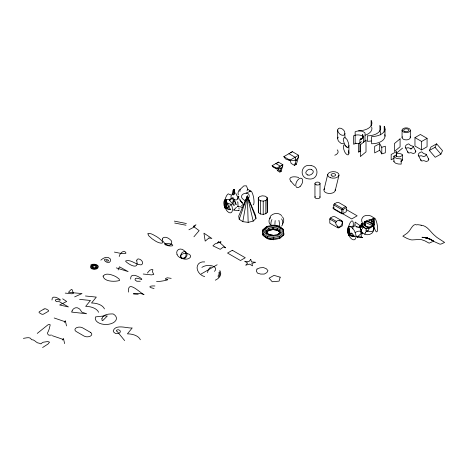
<?xml version="1.0" encoding="UTF-8"?>
<svg xmlns="http://www.w3.org/2000/svg" width="468" height="468" viewBox="0 0 468 468"><rect width="100%" height="100%" fill="white"/><g stroke="black" fill="none" stroke-linecap="round" stroke-linejoin="round"><path stroke-width="0.7" d="M273.031 229.536L277.155 230.233L279.788 232.198L279.373 231.18L276.91 229.338L273.043 228.688L269.252 229.472L266.988 231.391L266.567 232.426L268.983 230.379L273.031 229.536L273.031 227.331L277.155 228.027L279.788 229.987L279.917 232.467L279.495 233.503L279.373 231.18L279.788 229.987M337.732 227.746L329.805 223.166L329.805 219.071A0.883 0.509 -60 0 1 330.431 217.989L332.309 216.9A2.065 1.193 0 0 1 335.228 216.9L341.698 220.639A0.883 0.509 60 0 1 342.324 221.721L342.324 225.822L338.984 227.746A0.883 0.509 0 0 1 337.732 227.746L337.732 226.407L337.106 225.728A11.203 6.464 60 0 1 336.831 225.418C334.421 223.622 336.217 219.621 339.189 220.68M128.595 292.096C127.161 279.08 140.113 293.003 144.033 294.67C141.178 292.348 125.459 293.957 138.195 294.267M247.279 197.666L247.356 196.057L255.516 215.245L256.014 218.398L253.2 221.118L248.163 222.364L242.81 221.662L239.201 219.281L238.703 216.128L247.356 196.057L256.014 218.398M348.912 145.536C349.023 149.848 344.711 145.823 344.466 143.705A38.078 21.984 0 0 1 343.787 141.862C341.658 136.042 346.56 136.802 347.818 141.365A38.078 21.984 0 0 1 348.496 143.214L348.912 145.536L348.912 153.393C348.52 157.225 344.758 152.942 344.466 151.152A38.078 21.984 0 0 1 343.787 149.31L343.372 146.578L343.781 145.179M51.977 300.011C51.562 294.653 58.184 297.917 60.372 299.859C61.033 301.474 55.557 297.554 55.329 300.357A3.656 2.112 0 0 0 55.446 300.789L56.669 301.673L59.325 301.673L68.427 306.926L59.647 304.99L66.672 301.486L62.677 298.812M130.683 279.08C130.139 272.078 138.791 276.342 141.658 278.881C143.278 281.11 134.878 275.851 135.059 279.531A4.774 2.755 0 0 0 135.211 280.092L136.814 281.25L140.283 281.25M239.92 191.582L240.125 189.37L243.816 185.901L246.437 185.808L247.707 189.154L249.924 190.71A7.096 5.657 21 0 1 250.76 191.687M396.174 156.651L396.384 151.708L391.166 154.481L391.166 159.781L394.068 158.242M238.926 206.669L238.025 206.195L237.908 202.878M233.21 194.875L233.69 190.312L234.246 189.493L233.14 190.195L232.023 194.606L233.21 194.875L234.38 194.05L234.837 192.769L234.246 189.493M343.822 143.816L341.207 143.46L338.85 141.523A13.929 8.044 0 0 1 338.048 140.207L337.674 138.797L337.668 129.917C338.2 126.559 342.716 128.501 343.869 130.478A13.929 8.044 0 0 1 344.67 131.795L345.051 137.808M337.668 138.458L338.218 137.13M345.051 133.538C344.518 136.902 339.996 134.959 338.85 132.982A13.929 8.044 0 0 1 338.048 131.666L337.668 129.917M242.81 221.662L247.356 196.057L248.116 198.859M267.409 226.313L264.098 229.121L264.274 232.514L267.877 235.205L273.528 236.159L279.068 235.012L282.385 232.204L282.204 228.805L278.606 226.114L272.955 225.161L266.707 226.465L262.993 229.618L263.191 233.421L267.228 236.439L267.228 238.645L273.564 239.715L279.77 238.428L283.491 235.281L283.912 234.246L283.292 229.261L279.25 226.249L272.92 225.184M277.155 228.027L277.155 230.233M226.05 201.644L227.682 203.299L231.163 204.37L228.77 207.026L226.26 207.868L226.05 201.644L226.436 199.625L225.055 199.854L225.295 200.281M393.857 156.195C395.062 158.751 398.724 158.827 401.187 158.822L401.187 164.122L398.169 163.981L395.548 163.186L393.863 161.636L393.857 156.195L394.91 155.604A2.036 1.176 0 0 1 395.396 155.598L396.209 156.055A1.527 0.883 0 0 0 396.425 156.236L397.203 156.575A3.978 2.293 0 0 0 398.186 156.786L399.356 156.821A2.937 1.696 0 0 0 400.275 156.657C405.838 154.387 398.771 152.667 396.174 154.001M393.857 161.495L394.272 161.039M224.88 205.873L224.88 207.266L226.044 205.657L225.775 202.539L226.436 199.625M323.961 189.844L327.717 174.546M335.228 190.57L338.984 175.272M402.439 154.838L402.439 160.138L400.877 161.735M372.861 224.19C372.721 225.716 369.995 228.501 368.193 227.343M354.305 236.551L348.783 235.264C349.245 231.344 353.586 233.971 354.305 236.551A7.096 0.345 9.2 0 1 348.713 235.316A7.096 0.345 9.2 0 1 353.948 235.808M232.28 203.902L233.333 200.082L232.081 198.028L229.402 200.158L234.187 205.774L233.333 200.082L234.328 199.672L236.1 204.68A5.692 2.831 66.1 0 0 234.626 201.363M276.623 167.994L277.442 170.668L279.887 172.078L281.262 171.288L282.865 164.707L278.366 162.109L276.354 163.718M266.438 227.372L266.707 226.465M268.983 230.379L268.983 228.168L273.031 227.331M290.078 159.998L291.131 163.431L294.489 165.374L296.373 164.28L298.572 156.885L298.572 155.259L292.401 151.69L290.675 152.621M279.77 238.428L279.77 236.217L283.491 233.07L283.292 229.261M238.311 197.882L238.972 196.747M245.799 200.684L247.356 196.057L253.2 221.118M279.887 172.078L281.098 168.556L282.865 165.894L281.59 165.204M294.489 165.374L296.145 160.536L298.572 156.885M263.191 233.421L262.776 234.614L263.191 235.632L267.228 238.645M283.292 231.473L283.702 230.279M239.201 219.281L247.356 196.057L248.163 222.364M118.158 269.925L119.41 266.789L128.179 271.61L116.28 267.877M119.205 256.546C119.398 253.685 124.16 248.83 125.962 252.931A1.264 0.731 0 0 1 125.336 253.498L121.329 253.51L114.403 252.088M262.993 229.618L262.571 230.648L262.776 234.614L266.982 237.75L273.575 238.861L280.039 237.522L283.912 234.246L283.491 233.07M246.999 190.845L247.707 189.154M348.818 235.193C349.151 233.813 348.689 232.438 349.374 230.291A4.68 1.462 -76.5 0 0 349.415 229.419M225.055 199.854A7.096 3.528 66.1 0 0 224.166 205.528L224.95 207.359L225.588 207.464L225.149 208.313M429.367 150.462L430.969 147.005L436.65 143.851L442.512 150.667L440.909 154.124L435.228 157.277L429.367 150.462L435.041 147.309L436.65 143.851M366.228 231.286L367.099 231.151M365.765 232.216L366.134 231.467M365.672 232.409L364.777 234.199M363.677 226.331L364.49 225.231M147.379 273.055L149.742 270.217L152.135 269.392L152.925 269.802L152.387 271.68L153.802 274.423L151.503 274.903L143.208 274.02M248.368 199.029C253.363 188.452 234.175 194.267 244.77 200.491L245.045 201.339M65.099 321.703L64.59 322.282A18.679 0.497 -57.2 0 1 64.672 321.908L65.321 320.697L66.509 325.915M63.221 339.417L62.712 340.002A18.679 0.497 -57.2 0 1 62.794 339.622L63.443 338.411L64.625 343.629M193.927 236.785L199.146 230.642L193.302 226.301L196.01 224.734L193.717 227.267L188.914 229.794M232.023 194.606L232.801 193.723M357.915 236.369L361.565 233.193M357.739 236.556L357.283 237.024A7.096 0.345 9.2 0 0 362.694 237.516A7.096 0.345 9.2 0 0 355.972 236.118M238.61 210.337A7.096 0.345 9.2 0 1 233.719 210.033L236.521 207.201M360.723 226.717L361.267 226.219M242.266 204.229L242.266 202.685L239.879 200.31M258.307 197.876L259.769 196.461L262.384 195.811L265.163 196.18L267.041 197.414L267.298 199.052L267.298 212.308L265.842 213.724L263.221 214.373L260.442 214.005L258.564 212.77L258.307 211.132L258.307 197.876L258.564 212.77M258.564 199.514L260.442 200.749L263.221 201.117L265.842 200.468L267.298 199.052M227.167 207.02L226.26 207.868L225.933 203.106M227.091 207.119L226.26 207.868L227.682 203.299L228.77 207.026L230.742 209.559L225.219 208.266L226.331 206.283M364.765 224.962L364.736 224.985A3.814 3.691 -12.6 0 0 364.525 225.26M265.333 228.308L262.571 230.648L262.993 231.824M266.567 230.221L267.105 233.719L266.567 230.221L268.983 228.168M266.871 231.73L268.281 230.531L272.996 229.56L277.805 230.367L279.846 231.894M277.495 234.521L279.917 232.467M396.922 152.79L402.574 148.099M100.836 260.161C103.153 258.079 107.149 255.768 109.857 258.517A5.405 3.118 0 0 1 110.471 259.377L110.436 261.126L109.325 262.367A1.281 0.737 0 0 1 108.617 262.495C103.527 262.46 102.749 256.891 108.213 260.103A2.545 1.468 0 0 1 108.512 260.424L108.512 260.898L107.968 261.056A2.194 1.269 0 0 1 107.546 261.074L107.418 261.068A1.656 0.954 0 0 1 106.493 260.84L106.055 260.524M37.235 333.421L47.637 325.067A1.579 0.79 -20.9 0 1 49.403 324.453A1.579 0.79 -20.9 0 1 50.146 325.143L49.327 328.419A18.679 2.948 -83.5 0 1 48.339 331.303L47.52 332.836A1.579 0.831 52.9 0 0 47.976 334.357A1.579 0.831 52.9 0 0 49.315 335.211L51.609 335.082M241.4 205.973L242.213 205.364M249.789 191.617L250.199 191.318M246.016 193.19L250.257 191.225L249.924 190.71M369.767 220.065L369.603 220.165A4.557 4.358 -58.6 0 0 368.983 220.141A4.616 4.44 -73.8 0 0 367.357 220.44M42.6 347.531L48.04 344.003L49.538 342.166L47.8 341.535L43.46 342.184A5.429 3.136 0 0 0 42.231 342.746L40.932 343.916A13.162 7.599 0 0 0 39.283 343.231C36.03 343.231 34.778 339.358 31.537 339.698C30.531 336.393 25.845 338.071 23.4 338.37M288.931 153.697L295.103 157.26L296.145 160.536L288.972 160.173L285.562 158.956L283.842 156.634L292.401 151.69M278.899 166.994L281.098 168.556L275.868 168.293L273.382 167.404L272.124 165.707L278.366 162.109M288.972 160.173L290.014 160.196L298.572 155.259M275.868 168.293L276.629 168.31L282.865 164.707M277.442 170.668L278.817 169.872L281.262 171.288M414.964 137.61L420.387 134.48L427.068 138.335L427.068 146.771L421.639 149.9L414.964 146.045L414.964 137.61L421.639 141.465L427.068 138.335M201.141 273.991L217.152 264.748M334.398 203.89L336.276 202.802A2.065 1.193 0 0 1 339.195 202.802L345.665 206.54A0.883 0.509 60 0 1 346.291 207.622L346.291 211.723L342.95 213.648A0.883 0.509 0 0 1 341.698 213.648L333.772 209.067L333.772 204.972A0.883 0.509 -60 0 1 334.398 203.89L342.324 208.465A0.883 0.509 60 0 1 342.95 209.553L342.95 213.648M333.93 207.289L332.725 207.985L351.72 218.948L357.148 215.818L346.384 209.606M345.665 206.54L342.324 208.465A0.883 0.509 -60 0 0 341.698 209.553L341.698 213.648M346.291 207.622L342.95 209.553A0.883 0.509 0 0 1 341.698 209.553L333.772 204.972M341.698 220.639L340.704 220.937A13.315 7.687 0 0 0 339.189 220.674M342.324 221.721L342.207 221.791A3.487 2.012 -60 0 1 341.488 225.026A3.487 2.012 -60 0 1 338.99 227.056L338.984 227.746M379.688 143.688L374.681 146.338L374.681 152.913L379.688 150.263L379.688 143.688L381.777 147.303L381.777 153.878L385.322 152.796L385.322 146.221L381.777 147.303M90.839 264.97C93.15 263.063 100.714 264.742 97.642 268.328C95.653 270.182 88.955 269.457 90.675 265.894C92.371 263.987 98.227 264.233 97.443 267.526C96.051 269.486 90.733 269.346 91.237 266.374C92.442 264.689 96.724 264.66 96.765 267.134C95.946 268.86 91.646 268.784 92.056 266.514C92.892 265.257 96.162 265.438 95.887 267.117C95.139 268.521 91.541 267.585 93.255 266.362M355.001 232.608C357.061 231.35 360.401 229.958 361.969 232.59M74.658 296.876L82.005 293.559L68.427 292.36C73.043 286.96 71.715 289.955 73.377 293.161L73.09 293.6L71.581 293.769L65.233 293.097M352.433 233.801L349.186 234.532M361.934 226.296L361.916 223.324A7.096 6.353 29.4 0 0 364.437 234.053A7.096 6.353 29.4 0 0 373.897 228.793A7.096 6.353 29.4 0 0 364.356 221.949C367.778 220.182 372.253 222.054 373.171 225.822M410.342 149.011L410.945 148.847A1.135 0.872 -27.8 0 1 411.442 148.894L411.583 148.953M65.081 321.721L54.189 317.983M63.203 339.435L52.305 335.702M372.996 218.462L373.821 218.217L374.494 222.318A4.68 1.147 79.7 0 1 374.494 223.938C372.551 225.851 374.698 228.472 373.341 230.548C371.791 232.362 369.217 231.221 367.21 231.163M371.732 221.534A4.756 3.791 21 0 1 371.89 220.557L373.762 218.31L373.762 225.278L371.89 222.552A4.756 3.791 21 0 1 371.732 221.534L373.335 221.007M224.95 200.006L231.672 198.923M232.081 198.028L233.14 197.724L234.328 199.672M231.678 195.437L231.011 195.934L231.145 198.865M349.719 226.635L348.514 227.003L348.859 227.278M229.402 200.158L230.601 199.906M267.228 236.439L273.564 237.504L279.77 236.217M421.042 225.295C427.401 225.418 430.659 232.537 435.287 236.012A27.138 15.672 60 0 0 436.931 237.428L444.6 242.447L441.061 244.05A8.693 5.019 -60 0 1 439.774 244.109L433.982 241.511A8.693 5.019 -60 0 0 432.695 241.57L429.156 243.173L424.774 240.809L421.487 239.657A19.703 11.372 60 0 0 419.843 239.435L412.168 239.926A19.703 11.372 60 0 1 410.524 239.698L407.236 238.545L402.854 236.182L407.037 233.292A10.91 6.3 -60 0 0 408.002 232.327C410.828 230.209 412.788 222.745 417.011 224.956M156.564 281.49C157.33 282.087 173.909 279.367 165.415 279.302L165.456 278.635L167.123 277.799L171.177 278.361M237.609 198.572L239.844 199.122L240.476 200.79M237.569 198.502C238.85 199.573 235.135 200.509 234.339 199.567M154.926 285.977C149.403 285.568 147.274 287.223 154.06 288.481M242.752 204.106L243.974 204.206M233.719 210.033L234.316 209.88M364.075 223.359L364.414 223.376M421.264 225.166L417.468 224.646M425.084 237.551L421.96 237.241L426.74 237.96L425.728 237.68L429.396 238.838L423.669 237.405L427.278 238.036L433.397 240.809M349.707 231.724L347.899 231.531M85.451 295.992L96.314 297.098L91.523 303.001A13.285 7.669 0 0 1 104.458 308.921M79.607 299.368L90.47 300.474L85.679 306.376A13.285 7.669 0 0 1 98.613 312.296M348.789 235.264L353.943 236.083M310.998 165.573C300.895 163.192 298.467 178.209 308.81 178.928C318.503 180.449 319.907 166.614 311.167 165.614M273.482 235.34L268.673 234.526L265.613 232.239L265.461 229.349L268.281 226.962L272.996 225.986L277.805 226.793L280.87 229.08L281.016 231.97L278.197 234.363L273.447 235.357L269.322 234.661L266.696 232.695M267.877 238.779L273.528 239.733L273.564 237.504M355.891 236.428L358.084 236.978A10.015 0.491 9.2 0 1 357.254 237.019M174.722 223.049L185.995 225.219M298.8 177.641C295.987 176.22 286.586 176.085 290.961 181.397M174.307 221.118L186.41 223.529M233.14 190.195L233.69 190.312L234.38 194.05M311.431 169.404C309.038 168.129 304.346 171.674 306.171 173.891L307.874 175.032M307.687 174.985C310.073 176.261 314.765 172.721 312.94 170.504L311.243 169.357M368.445 227.518L368.48 227.53A3.855 2.346 51.2 0 1 367.316 230.946M356.844 226.272L357.137 226.348M428.197 158.944L428.84 159.377L428.355 160.425A3.381 2.597 -27.8 0 1 427.857 160.898L426.301 161.542L424.148 160.723A1.667 1.281 -27.8 0 0 423.675 160.664L421.873 161.01L421.177 160.723L418.363 155.47A2.317 1.778 -27.8 0 1 418.503 153.966L419.082 153.223A4.411 3.387 -27.8 0 1 419.884 152.556L421.352 151.919A1.135 0.872 -27.8 0 1 421.844 151.965L423.639 153.516L426.137 154.276L428.799 159.278M426.278 237.797L430.496 239.359L427.922 238.253L424.441 237.487L427.922 238.253L431.59 239.909L429.016 238.657L427.278 238.036L433.783 241.073M344.676 144.957L347.104 147.432M415.368 151.012L415.859 151.515L415.368 152.439A3.381 2.597 -27.8 0 1 414.864 152.913L413.308 153.557L411.161 152.738A1.667 1.281 -27.8 0 0 410.688 152.679L408.88 153.024L408.184 152.738L405.37 147.484M360.138 225.67L355.955 222.686M364.356 221.949L373.218 225.962L369.515 228.326L365.964 228.624A3.984 3.568 29.4 0 1 364.648 228.021L362.858 225.962A10.53 9.43 29.4 0 1 361.951 223.3M229.835 194.419L230.946 194.981M371.44 220.633L371.621 220.738A3.797 3.141 -60.7 0 1 373.324 224.166M283.842 156.634L290.014 160.196M295.255 163.636L296.373 164.28M275.839 163.566L280.338 166.163M272.124 165.707L276.629 168.31M330.431 217.989L336.369 221.417M329.805 219.071L335.819 222.546M363.074 227.074L361.489 226.202M294.986 159.711L296.145 160.536M280.548 227.928L282.128 229.104M264.274 236.088L265.818 237.241M294.735 185.62L290.874 181.274M235.802 193.302L237.37 196.501M402.211 159.576L402.439 160.138M435.041 147.309L440.909 154.124M415.806 151.293L413.15 146.291L410.652 145.53L408.856 143.98A1.135 0.872 -27.8 0 0 408.359 143.939L406.891 144.577A4.411 3.387 -27.8 0 0 406.089 145.238L405.51 145.987A2.317 1.778 -27.8 0 0 405.37 147.484M124.628 340.581L117.17 331.432A0.837 0.486 0 0 1 116.748 331.326L116.362 330.829A1.661 0.959 0 0 1 116.409 330.525A1.591 0.918 0 0 1 116.637 330.238L116.877 330.075A1.907 1.1 0 0 1 117.714 329.805L118.106 329.776A1.673 0.965 0 0 1 118.901 329.876L120.042 330.66A3.966 2.287 0 0 1 120.334 331.367L120.194 332.134A3.358 1.936 0 0 1 119.726 332.69L119.217 333.023A4.224 2.439 0 0 1 118.223 333.427L115.467 333.485L113.584 331.97A7.4 4.27 0 0 1 113.262 330.677C115.859 323.721 127.67 328.618 132.21 327.951L127.419 333.848A13.285 7.669 0 0 1 140.359 339.768M418.427 155.592L419.152 156.09L421.089 155.75A1.667 1.281 -27.8 0 1 421.563 155.809L423.715 156.628L425.272 155.984A3.381 2.597 -27.8 0 0 425.769 155.511L426.213 154.364M405.434 147.613L406.165 148.104L408.096 147.771A1.667 1.281 -27.8 0 1 408.576 147.824L410.723 148.648L412.279 148.005A3.381 2.597 -27.8 0 0 412.776 147.531L413.221 146.379M224.166 205.528L226.506 210.366A7.096 3.528 66.1 0 0 231.748 212.133A7.096 3.528 66.1 0 0 231.163 204.37M379.688 150.263L381.777 153.878M421.013 160.506L420.948 160.378A2.317 1.778 -27.8 0 1 420.872 159.43M408.02 152.527L407.956 152.398A2.317 1.778 -27.8 0 1 407.85 151.626M365.058 223.423L365.537 224.611M225.775 202.539L224.88 200.292L224.88 201.69M361.039 227.343L361.138 227.694M279.25 226.249L279.501 227.144M348.496 150.661L348.912 153.393M233.941 189.435L234.837 192.769M349.257 228.068L349.374 228.665M278.478 168.457L278.817 169.872M224.95 207.359L225.114 208.096M267.298 212.308L267.041 197.414M237.756 201.679L237.879 202.597M360.641 229.478L360.6 229.045M238.972 207.815L239.054 209.178M283.392 233.374L283.491 235.281M263.121 234.363L263.191 235.632M361.15 231.736L361.261 237.106M238.171 197.613L238.37 196.308A7.096 6.353 29.4 0 0 237.34 197.543M421.639 141.465L421.639 149.9M410.325 130.315A4.13 2.387 0 0 1 404.03 132.28A4.13 2.387 0 0 1 404.229 128.15A4.13 2.387 0 0 1 410.325 130.315L410.325 137.569M402.065 130.18L402.065 137.434M396.384 151.708L396.384 156.347M385.012 129.028L385.012 136.246M384.205 132.017L384.205 126.243A13.279 7.669 0 0 1 371.639 136.539L371.639 143.758A13.279 7.669 0 0 0 384.743 134.55M371.124 125.904L371.124 120.469A13.279 7.669 0 0 1 358.558 130.771M365.022 141.318L365.022 132.982A6.482 3.744 0 0 0 355.142 131.748L355.142 143.559A6.482 3.744 0 0 1 355.932 143.237M363.513 142.646L363.513 136.948A6.482 3.744 0 0 0 353.632 135.714L353.632 144.255A6.482 3.744 0 0 1 359.085 143.506M362.361 138.417L362.361 134.252A6.944 4.007 0 0 1 359.904 139.645L359.904 151.451A6.944 4.007 0 0 0 360.769 151.094M360.851 139.645L360.851 138.224A6.944 4.007 0 0 1 361.594 139.37M320.03 183.526L320.03 197.192M314.952 183.591L314.952 197.256M265.842 200.468L265.842 213.724M263.221 201.117L263.221 214.373M260.442 200.749L260.442 214.005M201.883 267.386A7.675 4.025 -4.2 0 1 212.425 265.941A7.675 4.025 -4.2 0 1 214.408 271.364M204.697 276.664A8.769 6.915 35.1 0 1 197.081 267.743A8.769 6.915 35.1 0 1 204.709 261.922M207.511 272.581A4.493 1.831 -69.2 0 1 211.214 267.07M218.884 272.464A9.898 5.715 0 0 1 217.93 276.19M219.375 271.738A11.601 6.698 0 0 1 218.345 277.155M219.808 270.527A14.923 8.617 0 0 1 215.303 280.197M269.872 218.655A7.447 5.306 44.2 0 1 271.112 215.479C273.856 213.18 277.828 212.583 280.8 214.824A7.447 4.469 -58 0 1 281.578 216.105M281.625 218.884A7.447 5.306 44.2 0 1 281.625 226.038M282.356 216.778A7.447 6.043 -11.5 0 1 282.356 223.926M270.387 224.739A7.447 6.043 -11.5 0 1 270.387 217.591M278.887 220.346A7.447 2.539 75.1 0 1 279.332 226.354M271.165 225.412A7.447 4.469 -58 0 1 271.943 219.545M274.909 224.973A7.447 1.193 -83.4 0 1 275.19 220.598M319.849 196.683A2.539 1.468 0 0 1 317.362 198.689A2.539 1.468 0 0 1 315.233 196.548M335.187 189.657A5.669 3.276 0 0 1 328.694 193.436A5.669 3.276 0 0 1 324.587 188.674M337.247 149.836A6.944 4.007 0 0 1 334.79 155.23M355.142 143.483A6.482 3.744 0 0 1 355.932 143.161M360.658 150.871A6.944 4.007 0 0 1 358.389 152.153L358.389 143.612A6.944 4.007 0 0 0 361.355 141.5M371.662 126.998A13.279 7.669 0 0 1 365.157 135.223M380.531 134.901A13.279 7.669 0 0 0 379.917 130.981L379.917 125.547A13.279 7.669 0 0 1 367.345 135.843L367.345 141.278A13.279 7.669 0 0 0 371.229 140.962M410.108 136.732A4.13 2.387 0 0 1 406.23 139.885A4.13 2.387 0 0 1 402.264 136.767M225.705 207.663A7.096 2.217 -76.5 0 1 225.09 199.479A7.096 2.217 -76.5 0 1 229.349 194.472M230.742 209.559A7.096 0.345 9.2 0 1 225.787 208.266M242.506 207.599A7.096 6.353 29.4 0 1 239.604 206.324M238.341 194.945A7.096 5.657 21 0 1 240.125 189.37M250.023 191.757A7.096 1.743 79.7 0 1 253.311 196.15A7.096 1.743 79.7 0 1 253.135 204.908M339.025 227.115A1.129 0.679 45.3 0 1 337.68 226.424M341.102 221.235A1.1 0.439 19.8 0 1 342.131 221.785M351.111 232.754A7.096 2.217 -76.5 0 1 347.917 230.771A7.096 2.217 -76.5 0 1 351.766 220.896A7.096 2.217 -76.5 0 1 352.609 228.91M374.616 224.681A7.096 5.657 21 0 1 364.127 225.026A7.096 5.657 21 0 1 364.127 216.093A7.096 5.657 21 0 1 374.616 219.123M362.542 223.757A3.832 2.328 57.2 0 0 361.84 225.412A11.975 6.915 0 0 0 359.781 226.682M361.928 226.296A3.627 2.217 56.9 0 1 361.817 225.4M362.63 223.587A5.031 3.089 54.5 0 1 363.911 222.979M365.075 223.259A1.65 0.702 -15.1 0 1 364.777 223.277M364.993 223.388A3.241 2.709 -8.9 0 1 365.561 221.224M365.403 225.114A4.879 2.919 24 0 1 365.099 224.611M364.794 224.979A1.094 0.977 -27.6 0 1 365.531 224.581M368.152 228.033A3.574 1.427 36 0 1 364.625 224.418M367.661 227.009A3.352 0.456 41.1 0 1 367.877 227.214M367.087 230.876A4.358 2.317 38.5 0 1 366.538 230.835M369.112 219.703A6.593 2.931 40.6 0 1 369.422 219.591M365.742 221.305A4.294 4.089 36 0 1 366.959 220.346M361.676 226.769A3.609 3.27 -69.8 0 1 361.758 226.26M370.048 220.106A6.991 5.002 -85.4 0 1 371.493 219.925M369.761 220.352A20.077 10.735 -60 0 1 372.914 218.696M361.197 225.652A3.533 2.691 59.4 0 1 363.572 226.512M363.636 226.395A3.68 1.989 -74.8 0 1 363.928 227.647M360.278 225.763A1.808 1.071 -79.4 0 1 360.652 225.634M359.629 226.535A2.182 0.977 58.9 0 1 360.319 225.851M361.074 225.289A3.311 0.942 -60.3 0 1 361.22 225.88M360.904 226.044A4.879 1.351 -25.7 0 1 360.682 226.284M361.226 230.543A4.329 0.608 85 0 1 361.08 229.279M361.589 232.356A3.621 0.415 85.3 0 1 361.571 233.105M362.191 233.877A3.621 0.731 61 0 1 361.7 233.485M349.824 226.781A20.077 16.327 -12.6 0 1 354.434 226.05M355.282 224.698A6.593 3.563 -72.8 0 1 355.387 225.278M354.832 225.997A4.557 1.749 21.5 0 1 355.335 226.067M360.787 226.904A2.311 1.778 9 0 1 360.892 227.091M361.647 226.237A5.019 2.328 -85 0 1 362.466 228.84M361.507 229.835A3.832 0.521 85 0 1 361.647 232.567M363.911 227.495A2.937 1.55 50.2 0 1 366.567 229.419M363.332 226.828A5.949 4.668 -3.1 0 1 364.022 227.349M360.734 228.741A2.334 0.924 72.2 0 1 360.149 226.904M360.898 229.425A3.931 2.223 35.5 0 1 360.512 229.127M362.016 232.976A3.691 0.567 56.3 0 1 362.29 233.889M360.541 231.859A5.961 1.106 45.2 0 1 361.021 232.485M354.65 225.172A6.991 1.462 -87.7 0 1 354.75 224.605M355.06 223.967A3.797 1.228 64.6 0 1 355.791 222.241M365.836 229.741A1.574 1.1 56 0 1 365.982 230.911M360.705 226.828A3.212 1.673 25.7 0 1 358.675 226.863M359.834 227.664A4.294 1.217 17.6 0 1 356.505 226.851M355.961 226.588A4.616 0.731 16.3 0 1 356.944 226.845M361.577 229.583A3.533 1.661 35.7 0 1 361.243 229.361M136.72 260.793C139.271 270.481 129.033 264.672 125.746 261.448A4.581 1.55 14.6 0 1 125.839 260.834C131.017 259.266 135.544 264.642 140.687 264.859A1.579 0.913 0 0 0 141.716 264.601L142.465 263.73L142.564 262.519A9.325 5.382 0 0 0 142.26 261.553C141.552 259.471 136.609 257.178 136.72 260.793M101.895 318.749L102.071 320.393L102.603 320.744L107.295 316.023L104.967 315.853L95.577 316.889A10.594 6.119 0 0 0 101.568 323.967A10.594 6.119 0 0 0 114.672 321.768A10.594 6.119 0 0 0 113.145 313.934C109.249 313.905 102.995 313.981 101.895 318.749M162.367 239.013L162.724 240.885L164.549 243.161A9.337 9.161 -35.9 0 0 166.158 244.249C170.334 247.613 174.371 241.897 169.662 239.206A9.337 9.161 -35.9 0 0 168.053 238.118C166.38 237.118 162.969 236.498 162.367 239.013M164.794 244.05L165.619 244.957L168.433 245.776A6.54 2.673 11.6 0 0 170.299 245.975C175.114 246.279 172.043 243.717 169.322 243.699A6.54 2.673 11.6 0 0 167.456 243.5L164.794 244.05M147.923 233.813L148.701 235.726L151.808 238.563A40.289 23.26 0 0 0 154.393 240.312C159.208 243.998 167.608 244.916 158.816 238.142A40.289 23.26 0 0 0 156.23 236.387C153.779 235.275 150.649 232.573 147.923 233.813M103.071 276.102C104.089 281.9 115.087 281.941 119.574 280.472L119.047 278.91L116.392 276.968A23.16 13.373 0 0 0 113.56 275.588C110.407 274.371 105.446 272.774 103.071 276.102M349.608 232.649L348.444 234.257L348.444 227.29L349.608 230.654A4.756 2.363 66.1 0 1 349.608 232.66M280.168 277.173L279.086 281.133L272.23 281.759L269.077 278.185L273.985 275.354L280.168 277.173M256.985 269.065L256.359 271.118L257.464 273.096L260.647 274.072L264.25 274.072L266.842 272.628L267.959 270.65L266.386 268.784L263.466 267.556L259.898 267.848L256.985 269.065M72.095 310.933L71.622 312.092L86.633 313.753L81.923 312.185L80.502 310.161A7.336 4.235 0 0 0 80.087 309.559A8.108 4.68 0 0 0 78.975 308.582C76.565 306.616 73.002 308.102 72.095 310.933M250.784 259.447L248.841 261.659L244.6 261.267L247.642 263.016L245.688 265.227L249.508 264.098L252.544 265.853L251.866 263.402L255.692 262.279L251.451 261.899L250.784 259.447M218.761 241.728L217.509 242.933L221.06 241.845L215.216 243.775L212.917 245.823L220.223 249.315L223.564 246.905L225.652 247.87L218.761 241.728M208.956 237.99L205.195 241.125L203.943 233.169L211.875 238.475L208.956 237.99M366.005 140.143L360.354 144.834L360.354 156.569L366.005 151.878L366.005 140.143M400.081 138.838L394.436 143.53L394.436 151.474L400.081 146.782L400.081 138.838M238.001 206.201L237.299 206.581L238.001 206.201M44.021 309.032L39.493 311.647A1.544 0.889 0 0 0 39.493 312.905L41.465 314.046A1.544 0.889 0 0 0 43.647 314.046L48.175 311.431A1.544 0.889 0 0 0 48.175 310.173L46.203 309.032A1.544 0.889 0 0 0 44.021 309.032M232.333 250.281L227.53 253.053L240.47 260.524L245.273 257.751L232.333 250.281M90.47 332.379L82.643 327.857A4.516 2.609 0 0 0 76.255 327.857A4.516 2.609 0 0 0 76.255 331.549L84.082 336.065A4.516 2.609 0 0 0 90.47 336.065A4.516 2.609 0 0 0 90.47 332.379M241.517 201.755L240.798 201.059L242.161 202.545L241.517 201.755M185.135 258.032A3.65 2.978 -60 0 0 185.814 251.989A3.65 2.978 -60 0 0 180.771 255.282A3.65 2.978 -60 0 0 185.135 258.032M176.992 254.329A5.154 4.148 43 0 0 185.047 257.301A5.154 4.148 43 0 0 182.163 249.345A5.154 4.148 43 0 0 176.992 254.329M182.883 258.751A5.037 2.907 0 0 0 190.622 256.435A5.037 2.907 0 0 0 183.275 253.726A5.037 2.907 0 0 0 182.883 258.751M316.111 184.79A2.539 1.468 0 0 0 320.024 183.631A2.539 1.468 0 0 0 316.327 182.257A2.539 1.468 0 0 0 316.111 184.79M330.414 177.711A5.669 3.276 0 0 0 339.019 174.979A5.669 3.276 0 0 0 330.619 172.043A5.669 3.276 0 0 0 330.414 177.711M332.157 176.05A2.305 1.334 0 0 0 335.655 174.938A2.305 1.334 0 0 0 332.239 173.745A2.305 1.334 0 0 0 332.157 176.05M300.134 186.422A5.177 2.855 -62.1 0 0 301.702 178.366A5.177 2.855 -62.1 0 0 295.852 183.947A5.177 2.855 -62.1 0 0 300.134 186.422M404.861 131.502A2.551 1.474 0 0 0 408.745 130.291A2.551 1.474 0 0 0 404.984 128.952A2.551 1.474 0 0 0 404.861 131.502M347.461 231.128A7.096 3.528 66.1 0 0 354.528 239.733A7.096 3.528 66.1 0 0 353.112 228.811A7.096 3.528 66.1 0 0 347.461 231.128M373.341 221.522A7.096 1.743 79.7 0 0 376.687 231.906A7.096 1.743 79.7 0 0 376.371 221.317A7.096 1.743 79.7 0 0 373.341 221.522"/></g></svg>
